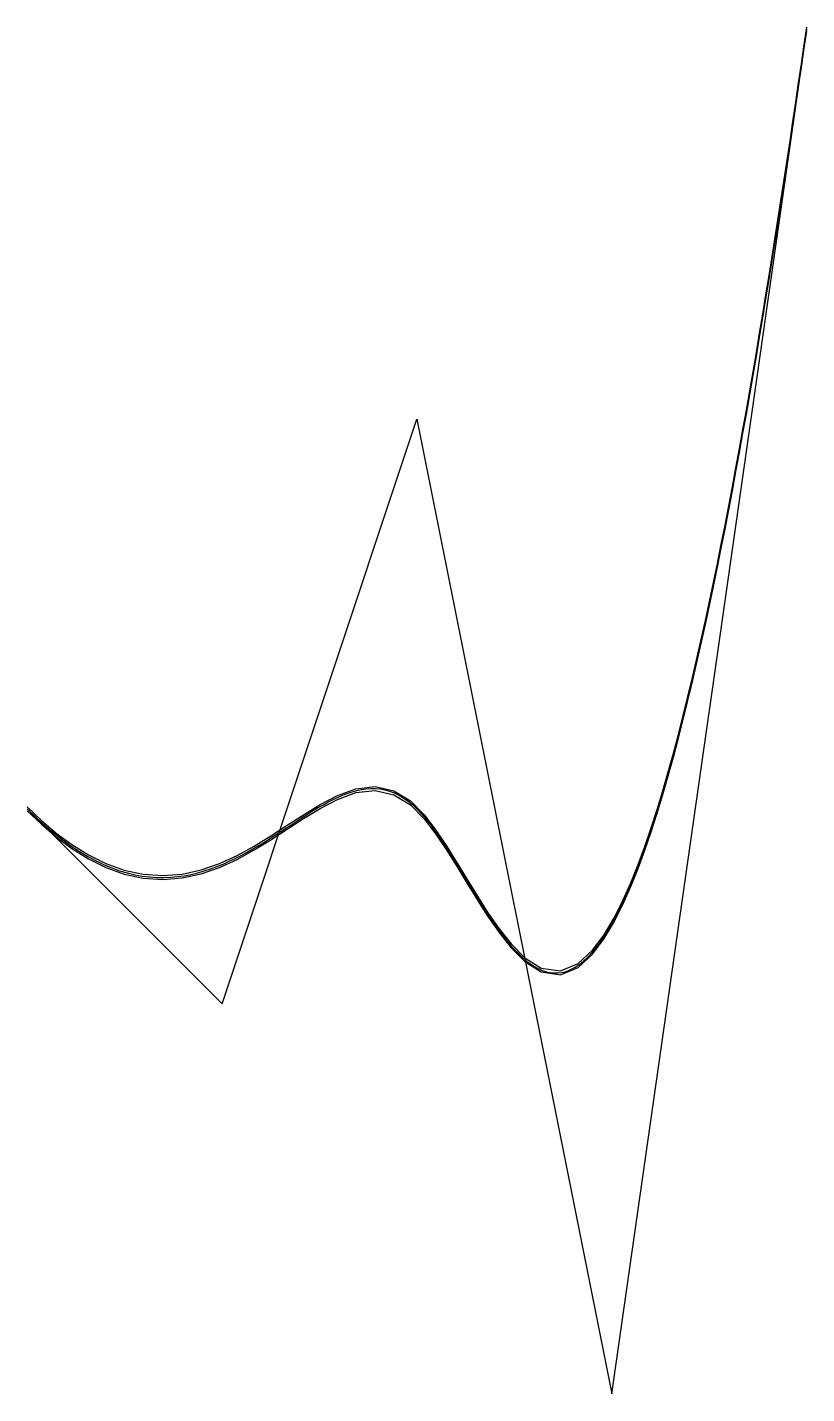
# Model space of a CAD drawing. Header units: millimetres. Extents: x 0 to 4, y -3 to 4.01.
import ezdxf

# ---------------------------------------------------------------- set-up
doc = ezdxf.new("R2010")
doc.units = ezdxf.units.MM
doc.linetypes.add('зигзаг', pattern='A,0.00254,-5.08,[131,ltypeshp.shx,S=5.08,R=0,X=-5.08,Y=0],-10.16,[131,ltypeshp.shx,S=5.08,R=180,X=5.08,Y=0],-5.08', length=20.32254)

msp = doc.modelspace()

# ---------------------------------------------------------------- linework, layer by layer
at = {"color": 2, "linetype": 'зигзаг', "ltscale": 0.01}
for p, q in [((3, -3), (4, 4)), ((1, -1), (2, 2)), ((2, 2), (3, -3)), ((0, 0), (1, -1))]:
    msp.add_line(p, q, dxfattribs=at)
at = {"color": 1, "ltscale": 0.01}
for points in [[(0, 0.01), (0.0724, -0.0589), (0.1486, -0.1237), (0.229, -0.1832), (0.3138, -0.236), (0.4034, -0.2804), (0.4975, -0.3142), (0.5951, -0.3353), (0.6948, -0.3421), (0.7944, -0.3343), (0.892, -0.313), (0.9865, -0.2803), (1.0774, -0.2387), (1.1651, -0.1907), (1.2504, -0.1386), (1.3343, -0.0841), (1.4181, -0.0295), (1.5033, 0.0228), (1.5918, 0.0692), (1.6856, 0.1035), (1.7846, 0.1149), (1.8816, 0.0931), (1.9664, 0.0407), (2.0367, -0.0302), (2.0975, -0.1095), (2.1531, -0.1926), (2.2061, -0.2774), (2.2581, -0.3629), (2.3103, -0.4482), (2.3641, -0.5324), (2.4211, -0.6146), (2.4832, -0.6929), (2.554, -0.7634), (2.6381, -0.8166), (2.7359, -0.8306), (2.8274, -0.7929), (2.9008, -0.7254), (2.9607, -0.6453), (3.0116, -0.5593), (3.0566, -0.47), (3.0971, -0.3786), (3.1344, -0.2858), (3.1689, -0.192), (3.2014, -0.0974), (3.232, -0.0022), (3.2612, 0.0935), (3.289, 0.1896), (3.3157, 0.2859), (3.3414, 0.3826), (3.3663, 0.4794), (3.3903, 0.5765), (3.4136, 0.6737), (3.4363, 0.7711), (3.4584, 0.8687), (3.4799, 0.9663), (3.501, 1.0641), (3.5215, 1.162), (3.5417, 1.2599), (3.5614, 1.358), (3.5808, 1.4561), (3.5998, 1.5542), (3.6185, 1.6525), (3.6369, 1.7508), (3.655, 1.8491), (3.6728, 1.9475), (3.6904, 2.046), (3.7077, 2.1445), (3.7248, 2.243), (3.7416, 2.3416), (3.7583, 2.4402), (3.7747, 2.5388), (3.7909, 2.6373), (3.807, 2.7362), (3.8229, 2.8349), (3.8386, 2.9337), (3.8541, 3.0324), (3.8695, 3.1312), (3.8847, 3.2301), (3.8998, 3.3289), (3.9147, 3.4278), (3.9295, 3.5267), (3.9442, 3.6256), (3.9587, 3.7245), (3.9731, 3.8234), (3.9874, 3.9224), (4, 4.01)], [(0, -0.01), (0.0724, -0.0789), (0.1486, -0.1437), (0.229, -0.2032), (0.3138, -0.256), (0.4034, -0.3004), (0.4975, -0.3342), (0.5951, -0.3553), (0.6948, -0.3621), (0.7944, -0.3543), (0.892, -0.333), (0.9865, -0.3003), (1.0774, -0.2587), (1.1651, -0.2107), (1.2504, -0.1586), (1.3343, -0.1041), (1.4181, -0.0495), (1.5033, 0.0028), (1.5918, 0.0492), (1.6856, 0.0835), (1.7846, 0.0949), (1.8816, 0.0731), (1.9664, 0.0207), (2.0367, -0.0502), (2.0975, -0.1295), (2.1531, -0.2126), (2.2061, -0.2974), (2.2581, -0.3829), (2.3103, -0.4682), (2.3641, -0.5524), (2.4211, -0.6346), (2.4832, -0.7129), (2.554, -0.7834), (2.6381, -0.8366), (2.7359, -0.8506), (2.8274, -0.8129), (2.9008, -0.7454), (2.9607, -0.6653), (3.0116, -0.5793), (3.0566, -0.49), (3.0971, -0.3986), (3.1344, -0.3058), (3.1689, -0.212), (3.2014, -0.1174), (3.232, -0.0222), (3.2612, 0.0735), (3.289, 0.1696), (3.3157, 0.2659), (3.3414, 0.3626), (3.3663, 0.4594), (3.3903, 0.5565), (3.4136, 0.6537), (3.4363, 0.7511), (3.4584, 0.8487), (3.4799, 0.9463), (3.501, 1.0441), (3.5215, 1.142), (3.5417, 1.2399), (3.5614, 1.338), (3.5808, 1.4361), (3.5998, 1.5342), (3.6185, 1.6325), (3.6369, 1.7308), (3.655, 1.8291), (3.6728, 1.9275), (3.6904, 2.026), (3.7077, 2.1245), (3.7248, 2.223), (3.7416, 2.3216), (3.7583, 2.4202), (3.7747, 2.5188), (3.7909, 2.6173), (3.807, 2.7162), (3.8229, 2.8149), (3.8386, 2.9137), (3.8541, 3.0124), (3.8695, 3.1112), (3.8847, 3.2101), (3.8998, 3.3089), (3.9147, 3.4078), (3.9295, 3.5067), (3.9442, 3.6056), (3.9587, 3.7045), (3.9731, 3.8034), (3.9874, 3.9024), (4, 3.99)]]:
    msp.add_lwpolyline(points, dxfattribs=at)
at = {"color": 3, "ltscale": 0.01}
msp.add_open_spline([(0, 0), (1, -1), (2, 2), (3, -3), (4, 4)], degree=3, dxfattribs=at)

doc.saveas('drawing.dxf')
